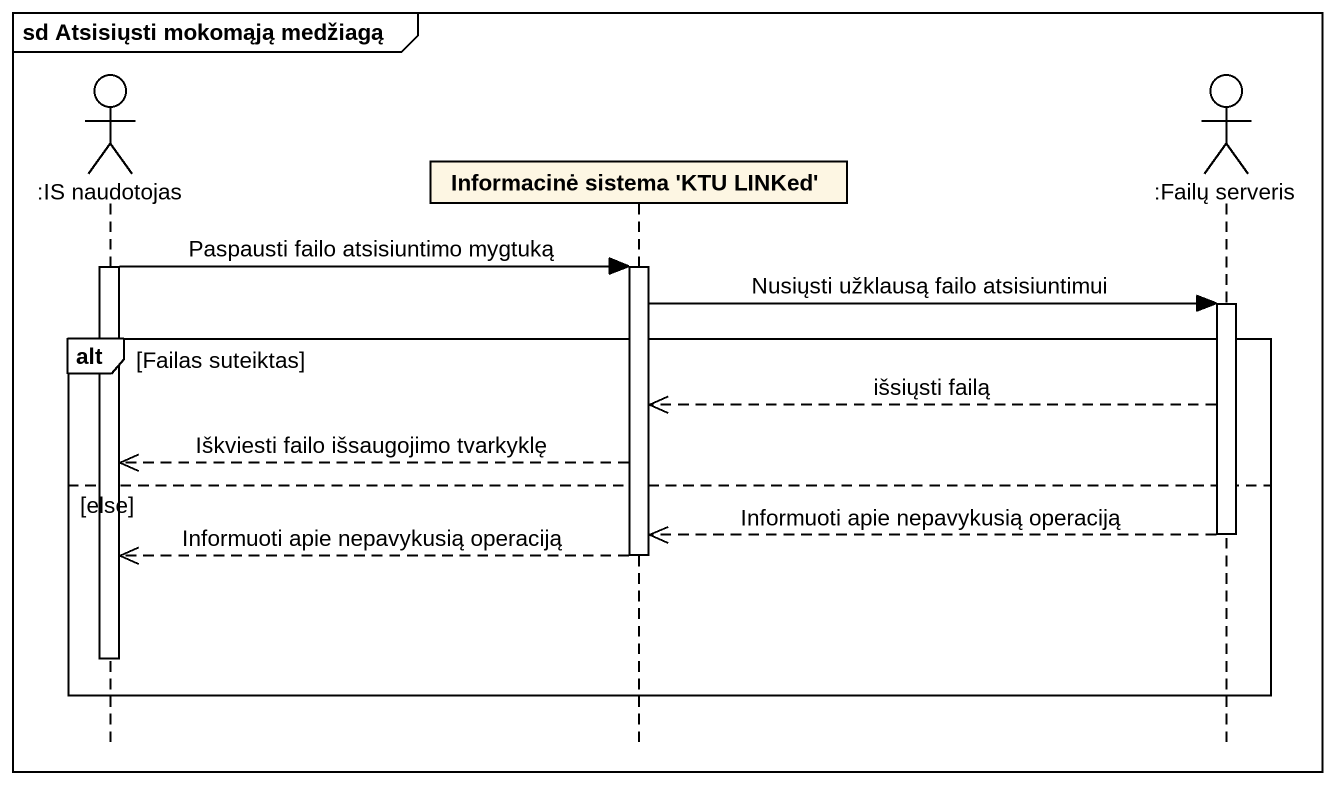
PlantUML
@startuml
mainframe sd Atsisiųsti mokomąją medžiagą
hide footbox
actor ":IS naudotojas" as IS_naudotojas
participant "Informacinė sistema 'KTU LINKed'" as Informacinė_sistema_KTU
actor ":Failų serveris" as Failų_serveris

activate IS_naudotojas
IS_naudotojas -> Informacinė_sistema_KTU : Paspausti failo atsisiuntimo mygtuką
activate Informacinė_sistema_KTU
Informacinė_sistema_KTU -> Failų_serveris : Nusiųsti užklausą failo atsisiuntimui
activate Failų_serveris
alt Failas suteiktas
  Failų_serveris -->> Informacinė_sistema_KTU : išsiųsti failą
  Informacinė_sistema_KTU -->> IS_naudotojas : Iškviesti failo išsaugojimo tvarkyklę
else else
  Failų_serveris -->> Informacinė_sistema_KTU : Informuoti apie nepavykusią operaciją
  deactivate Failų_serveris
  Informacinė_sistema_KTU -->> IS_naudotojas : Informuoti apie nepavykusią operaciją
  deactivate Informacinė_sistema_KTU
  deactivate IS_naudotojas
end
@enduml
